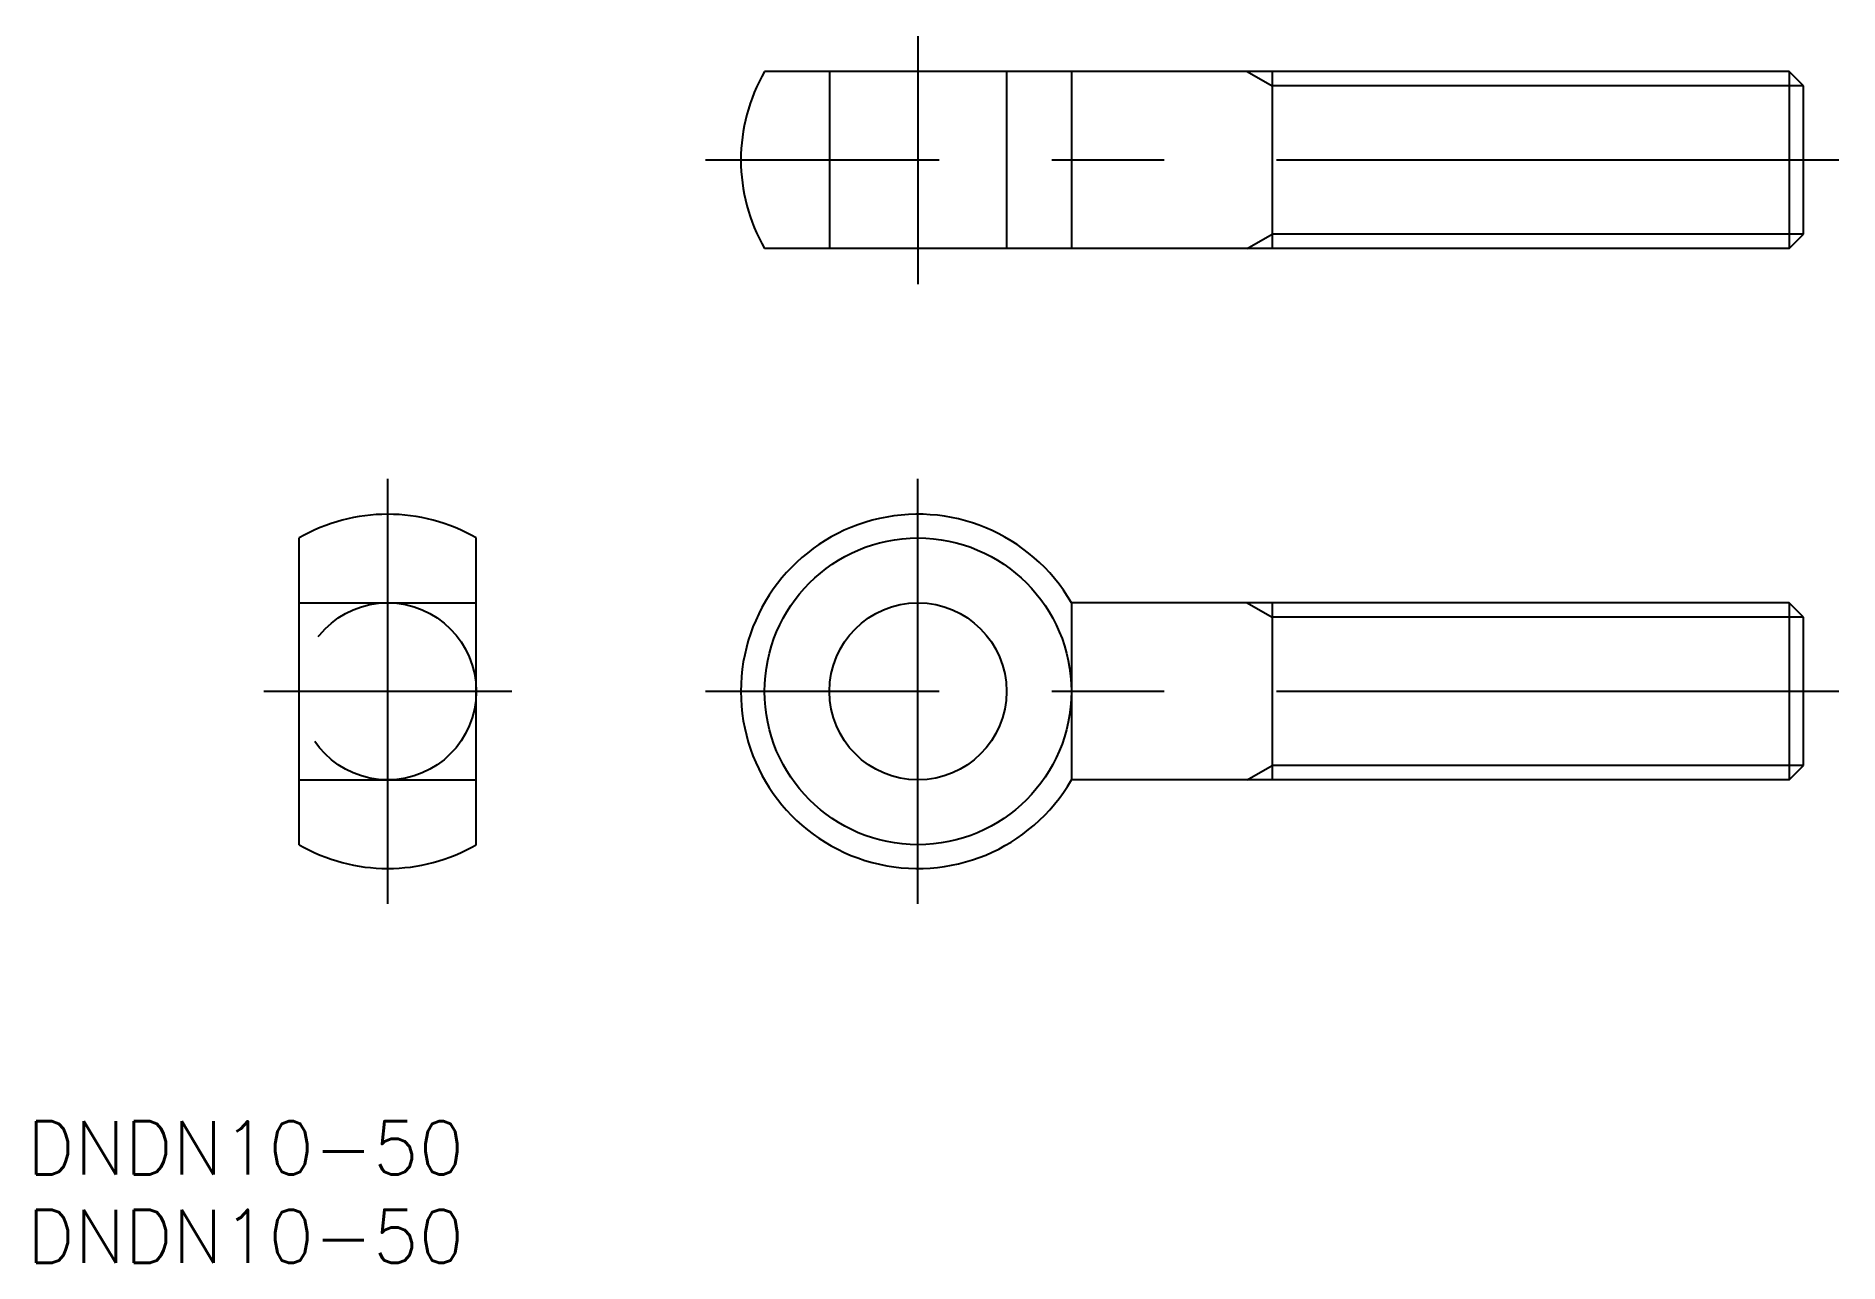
# Model space of a CAD drawing. Extents: x -20 to 82, y -32 to 37.
import ezdxf

# ---------------------------------------------------------------- set-up
doc = ezdxf.new("R2010")
doc.units = 0
doc.linetypes.add('CENTER', pattern=[50.8, 31.75, -6.35, 6.35, -6.35])
doc.linetypes.add('DASHED', pattern=[19.05, 12.7, -6.35])
doc.layers.get('0').update_dxf_attribs({"linetype": 'CONTINUOUS'})
doc.layers.add('CENTER', color=1, linetype='CENTER')
doc.styles.get("Standard").update_dxf_attribs({"font": 'txt.shx', "height": 3, "bigfont": 'bigfont.shx'})

# ---------------------------------------------------------------- blocks, each defined once
blk = doc.blocks.new('*U8')
at = {"color": 7, "linetype": 'CONTINUOUS'}
blk.add_text('DNDN10-50', height=3, dxfattribs=at).set_placement((-20.37, -27.27))
blk = doc.blocks.new('*U9')
at = {"color": 7, "linetype": 'CONTINUOUS'}
blk.add_text('DNDN10-50', height=3, dxfattribs=at).set_placement((-20.37, -32.27))

msp = doc.modelspace()

# ---------------------------------------------------------------- linework, layer by layer
at = {"color": 7, "linetype": 'CONTINUOUS'}
for p, q in [((79.13, 35), (21.28, 35)), ((38.6, 35), (38.6, 25)), ((49.94, 35), (49.94, 25)), ((79.94, 34.19), (79.13, 35)), ((79.13, 35), (79.13, 25)), ((79.94, 25.81), (79.94, 34.19)), ((79.13, 25), (79.94, 25.81)), ((79.13, 25), (21.28, 25)), ((-5, -8.66), (-5, 8.66)), ((5, -8.66), (5, 8.66)), ((79.13, 5), (38.6, 5)), ((38.6, 5), (38.6, -5)), ((49.94, 5), (49.94, -5)), ((79.94, 4.19), (79.13, 5)), ((79.13, 5), (79.13, -5)), ((79.94, -4.19), (79.94, 4.19)), ((79.13, -5), (38.6, -5)), ((79.13, -5), (79.94, -4.19))]:
    msp.add_line(p, q, dxfattribs=at)
at = {"color": 3, "linetype": 'DASHED'}
for p, q in [((24.94, 35), (24.94, 25)), ((34.94, 35), (34.94, 25)), ((-5, 5), (5, 5)), ((-5, -5), (5, -5))]:
    msp.add_line(p, q, dxfattribs=at)
at = {"color": 3, "linetype": 'CONTINUOUS'}
for p, q in [((48.53, 35), (49.94, 34.19)), ((79.94, 34.19), (49.94, 34.19)), ((48.53, 25), (49.94, 25.81)), ((79.94, 25.81), (49.94, 25.81)), ((48.53, 5), (49.94, 4.19)), ((79.94, 4.19), (49.94, 4.19)), ((48.53, -5), (49.94, -4.19)), ((79.94, -4.19), (49.94, -4.19))]:
    msp.add_line(p, q, dxfattribs=at)
at = {"color": 7, "linetype": 'CONTINUOUS'}
for radius in [8.66, 5]:
    msp.add_circle((29.94, 0), radius, dxfattribs=at)
at = {"color": 3, "linetype": 'DASHED'}
msp.add_circle((0, 0), 5, dxfattribs=at)
at = {"color": 7, "linetype": 'CONTINUOUS'}
for centre, start, end in [((29.94, 30), 150, 210), ((0, 0), 60, 120), ((29.94, 0), 30, 330), ((0, 0), 240, 300)]:
    msp.add_arc(centre, 10, start, end, dxfattribs=at)
at = {"layer": 'CENTER', "color": 1, "linetype": 'CENTER'}
for p, q in [((29.94, 37), (29.94, 23)), ((81.94, 30), (17.94, 30)), ((0, -12), (0, 12)), ((29.94, -12), (29.94, 12)), ((7, 0), (-7, 0)), ((81.94, 0), (17.94, 0))]:
    msp.add_line(p, q, dxfattribs=at)

# ---------------------------------------------------------------- block references
at = {"color": 7, "linetype": 'CONTINUOUS'}
for name in ['*U8', '*U9']:
    msp.add_blockref(name, (0, 0), dxfattribs=at)

doc.saveas('drawing.dxf')
